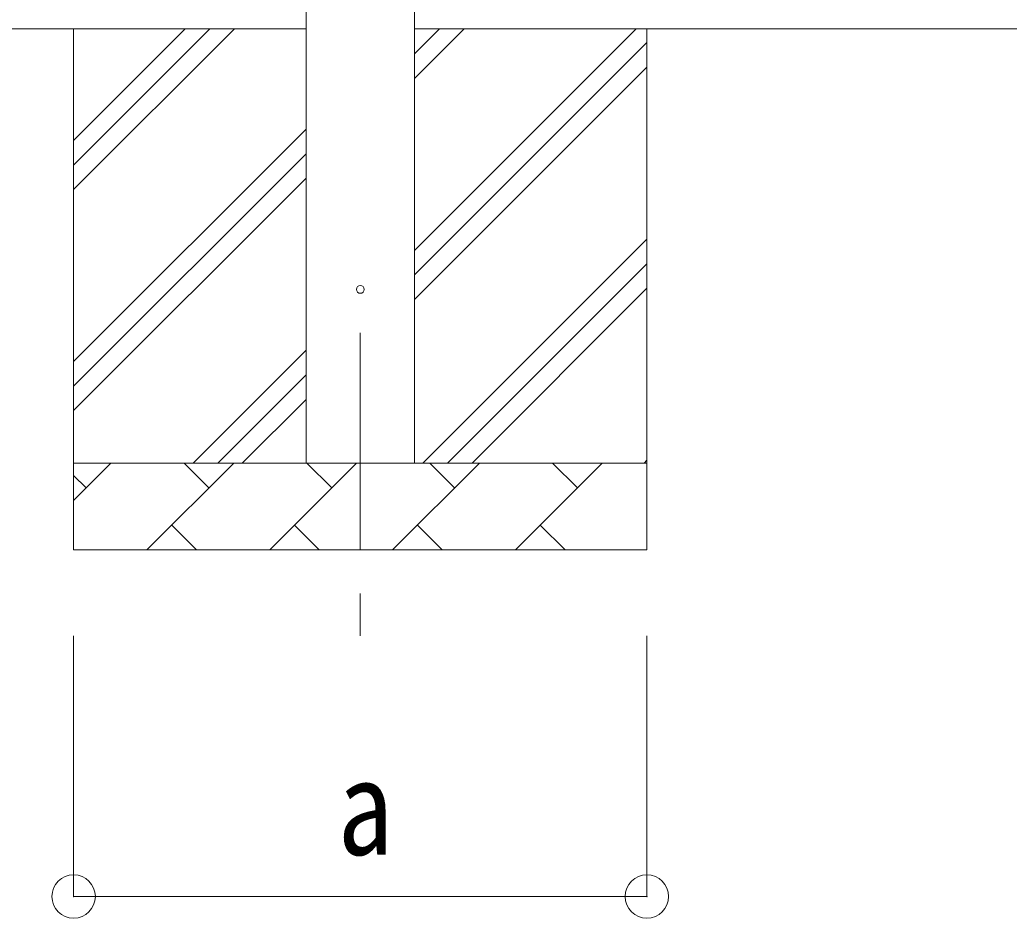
# Model space of a CAD drawing. Units: millimetres, scale not verified. Extents: x -88263 to 14131, y -29850 to 9646.
# Drawn here: x -11481 to -10342, y -1135 to -101 of the extents above; entities that cross this region are included whole.
import ezdxf
from ezdxf.enums import TextEntityAlignment as Align

# ---------------------------------------------------------------- set-up
doc = ezdxf.new("R2010")
doc.units = ezdxf.units.MM
doc.header["$LTSCALE"] = 50
doc.header["$PDMODE"] = 32
doc.header["$PDSIZE"] = 50
doc.linetypes.add('CHAIN1', pattern=[8, 5, -1, 1, -1])
for name, color, linetype, lineweight in [('0-2_建具', 4, 'Continuous', 9), ('0-3_階段', 7, 'CHAIN1', 9), ('0-4_設備', 7, 'Continuous', 9), ('0-8_外構', 6, 'Continuous', 9)]:
    doc.layers.add(name, color=color, linetype=linetype, lineweight=lineweight)
doc.styles.add('ＭＳ ゴシック', font='')
doc.styles.get('ＭＳ ゴシック').set_extended_font_data('MS Gothic')

msp = doc.modelspace()

# ---------------------------------------------------------------- linework, layer by layer
at = {"layer": '0-2_建具'}
for p, q in [((-11151.07, -611.05), (-11151.07, -69.96)), ((-11026.07, -69.96), (-11026.07, -611.05))]:
    msp.add_line(p, q, dxfattribs=at)
msp.add_circle((-11088.57, -411.05), 4.5, dxfattribs=at)
at = {"layer": '0-3_階段'}
msp.add_line((-11088.57, -461.05), (-11088.57, -810.05), dxfattribs=at)
at = {"layer": '0-4_設備'}
for p, q in [((-11151.07, -111.05), (-12140.65, -111.05)), ((-11418.57, -111.05), (-11418.57, -711.05)), ((-11418.57, -296.1), (-11233.52, -111.05)), ((-11418.57, -267.81), (-11261.8, -111.05)), ((-11418.57, -239.53), (-11290.09, -111.05)), ((-3478.07, -111.05), (-11026.07, -111.05)), ((-11026.07, -366.14), (-10770.97, -111.05)), ((-11026.07, -168.15), (-10968.96, -111.05)), ((-11026.07, -139.87), (-10997.24, -111.05)), ((-10758.57, -111.05), (-10758.57, -711.05)), ((-11026.07, -394.43), (-10758.57, -126.93)), ((-11026.07, -422.71), (-10758.57, -155.21)), ((-11418.57, -494.09), (-11151.07, -226.59)), ((-11418.57, -522.37), (-11151.07, -254.87)), ((-11418.57, -550.65), (-11151.07, -283.15)), ((-11016.41, -611.05), (-10758.57, -353.2)), ((-10988.13, -611.05), (-10758.57, -381.49)), ((-10959.84, -611.05), (-10758.57, -409.77)), ((-11280.97, -611.05), (-11151.07, -481.14)), ((-11252.69, -611.05), (-11151.07, -509.43)), ((-11224.4, -611.05), (-11151.07, -537.71)), ((-11418.57, -611.05), (-10758.57, -611.05)), ((-11418.57, -653.94), (-11375.68, -611.05)), ((-11334.25, -711.05), (-11234.25, -611.05)), ((-11262.81, -639.6), (-11291.36, -611.05)), ((-11192.83, -711.05), (-11092.83, -611.05)), ((-11121.39, -639.6), (-11149.94, -611.05)), ((-11051.41, -711.05), (-10951.41, -611.05)), ((-10979.97, -639.6), (-11008.52, -611.05)), ((-10909.99, -711.05), (-10809.99, -611.05)), ((-10838.54, -639.6), (-10867.1, -611.05)), ((-10761.85, -611.05), (-10758.57, -607.76)), ((-11404.23, -639.6), (-11418.57, -625.26)), ((-11305.7, -682.49), (-11277.15, -711.05)), ((-11164.28, -682.49), (-11135.73, -711.05)), ((-11022.86, -682.49), (-10994.31, -711.05)), ((-10881.44, -682.49), (-10852.88, -711.05)), ((-10758.57, -711.05), (-11418.57, -711.05))]:
    msp.add_line(p, q, dxfattribs=at)
at = {"layer": '0-8_外構'}
for p, q in [((-11418.57, -1110.05), (-11418.57, -810.05)), ((-10758.57, -1110.05), (-10758.57, -810.05)), ((-11418.57, -1110.05), (-10758.57, -1110.05))]:
    msp.add_line(p, q, dxfattribs=at)
for p in [(-11418.57, -1110.05), (-10758.57, -1110.05)]:
    msp.add_point(p, dxfattribs=at)

# ---------------------------------------------------------------- texts
at = {"layer": '0-8_外構', "color": 7, "style": 'ＭＳ ゴシック', "width": 0.85}
msp.add_text('a', height=110, dxfattribs=at).set_placement((-11114.82, -1095.05), align=Align.BOTTOM_LEFT)

doc.saveas('drawing.dxf')
